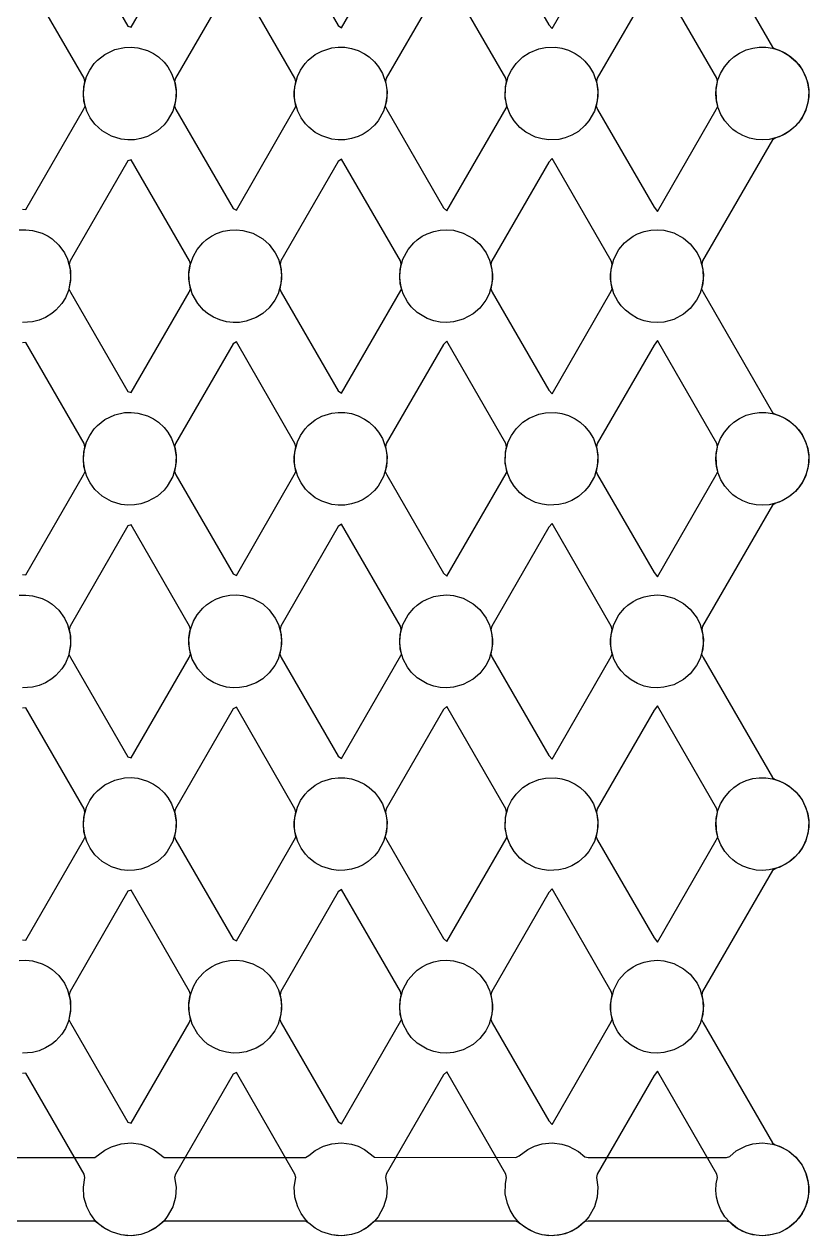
# Model space of a CAD drawing. Header units: millimetres. Extents: x 8 to 170, y 8 to 244.
# Drawn here: x 89 to 170.1, y 8 to 133.2 of the extents above; entities that cross this region are included whole.
import ezdxf

# ---------------------------------------------------------------- set-up
doc = ezdxf.new("R2010")
doc.units = ezdxf.units.MM
doc.layers.add('BOTTOM_CUT', color=5, linetype='CONTINUOUS')
doc.layers.add('TOP_CUT', color=7, linetype='CONTINUOUS')

msp = doc.modelspace()

# ---------------------------------------------------------------- linework, layer by layer
at = {"layer": 'BOTTOM_CUT'}
for points in [[(93.8189, 143.2455), (99.75, 132.9725), (100.09, 132.8686), (106.0811, 143.2455)], [(115.6189, 143.2455), (121.51, 133.0418), (121.85, 132.7993), (127.97, 143.433)], [(137.4189, 143.2455), (143.27, 133.1111), (143.61, 132.73), (149.73, 143.3459)], [(159.2189, 143.2455), (166.39, 130.8248), (166.6159, 130.6655), (167.41, 130.3614), (168.09, 129.967), (168.8537, 129.3055), (169.45, 128.5184), (169.8825, 127.6055), (170.0649, 126.9255), (170.145, 126.2455), (170.0827, 125.2255), (169.79, 124.2025), (169.4471, 123.5255), (169.11, 123.0453), (168.6103, 122.5055), (168.1994, 122.1655), (167.75, 121.8696), (167.07, 121.5451), (166.05, 121.2775), (165.37, 121.2262), (164.69, 121.2718), (164.01, 121.4171), (163.33, 121.6724), (162.65, 122.0585), (162.31, 122.313), (161.97, 122.6199), (161.4821, 123.1855), (161.0644, 123.8655), (160.7844, 124.5455), (160.6173, 125.2255), (160.5515, 125.9055), (160.5827, 126.5855), (160.7129, 127.2655), (160.6276, 127.6055), (154.49, 138.2362)], [(110.63, 137.9244), (104.6724, 127.6055), (104.5871, 127.2655), (104.745, 126.2455), (104.6827, 125.2255), (104.3909, 124.2055), (103.83, 123.2008), (103.49, 122.7858), (102.81, 122.1713), (101.79, 121.5932), (101.11, 121.3686), (100.43, 121.2502), (99.75, 121.2303), (99.07, 121.3076), (98.05, 121.6187), (97.0999, 122.1655), (96.3552, 122.8455), (95.8538, 123.5255), (95.5092, 124.2055), (95.2173, 125.2255), (95.155, 126.2455), (95.3128, 127.2655), (95.2276, 127.6055), (89.21, 138.0283)], [(132.39, 137.8551), (126.4724, 127.6055), (126.3871, 127.2655), (126.545, 126.2455), (126.4827, 125.2255), (126.191, 124.2055), (125.6188, 123.1855), (125.25, 122.7432), (124.6012, 122.1655), (124.0678, 121.8255), (123.55, 121.5768), (122.87, 121.3588), (122.19, 121.2464), (121.51, 121.2321), (120.83, 121.3152), (119.81, 121.6362), (119.13, 122.0053), (118.45, 122.5412), (118.11, 122.8986), (117.6537, 123.5255), (117.3091, 124.2055), (117.0173, 125.2255), (116.955, 126.2455), (117.1128, 127.2655), (117.0276, 127.6055), (110.97, 138.0976)], [(154.15, 137.7859), (148.2724, 127.6055), (148.187, 127.2655), (148.345, 126.2455), (148.2827, 125.2255), (147.9911, 124.2055), (147.4184, 123.1855), (147.01, 122.7014), (146.33, 122.1137), (145.65, 121.7104), (144.97, 121.4411), (144.29, 121.2836), (143.27, 121.2343), (142.59, 121.3232), (141.91, 121.5151), (140.89, 122.0316), (140.2891, 122.5055), (139.6821, 123.1855), (139.2643, 123.8655), (138.9844, 124.5455), (138.7722, 125.5655), (138.7827, 126.5855), (138.9129, 127.2655), (138.8276, 127.6055), (132.73, 138.1669)], [(88.53, 111.9185), (89.21, 111.9441), (89.89, 111.8726), (90.91, 111.5716), (91.5097, 111.2668), (91.93, 110.986), (92.61, 110.3643), (93.1946, 109.5668), (93.5231, 108.8868), (93.7956, 107.8668), (93.8406, 106.8468), (93.6648, 105.8268), (93.8189, 105.4868), (99.75, 95.2138), (100.09, 95.1099), (106.0811, 105.4868), (106.2351, 105.8268), (106.0594, 106.8468), (106.0651, 107.5268), (106.1686, 108.2068), (106.5242, 109.2268), (106.9233, 109.9068), (107.5038, 110.5868), (107.8923, 110.9268), (108.3914, 111.2668), (108.93, 111.5457), (109.61, 111.7836), (110.29, 111.914), (110.97, 111.9453), (111.65, 111.8796), (112.67, 111.5882), (113.69, 111.0155), (114.37, 110.4078), (114.9948, 109.5668), (115.3232, 108.8868), (115.5956, 107.8668), (115.6406, 106.8468), (115.4648, 105.8268), (115.6189, 105.4868), (121.51, 95.2831), (121.85, 95.0406), (127.97, 105.6743), (128.0352, 105.8268), (127.8594, 106.8468), (127.9043, 107.8668), (128.1769, 108.8868), (128.7237, 109.9068), (129.303, 110.5868), (129.67, 110.9094), (130.1915, 111.2668), (130.69, 111.528), (131.37, 111.7727), (132.05, 111.9091), (132.73, 111.9461), (133.41, 111.8862), (134.43, 111.6045), (135.45, 111.0444), (136.13, 110.4505), (136.7952, 109.5668), (137.15, 108.8118), (137.3956, 107.8668), (137.4406, 106.8468), (137.2647, 105.8268), (137.4189, 105.4868), (143.27, 95.3524), (143.61, 94.9713), (149.73, 105.5872), (149.8353, 105.8268), (149.6594, 106.8468), (149.7043, 107.8668), (149.9768, 108.8868), (150.524, 109.9068), (151.09, 110.5743), (151.43, 110.8769), (151.9911, 111.2668), (152.45, 111.5098), (153.13, 111.7615), (153.81, 111.9039), (154.49, 111.9466), (155.17, 111.8924), (156.19, 111.6202), (157.21, 111.0727), (157.89, 110.4925), (158.5951, 109.5668), (158.9235, 108.8868), (159.1957, 107.8668), (159.2406, 106.8468), (159.0647, 105.8268), (159.2189, 105.4868), (166.39, 93.0661), (166.6159, 92.9068), (167.41, 92.6027), (168.09, 92.2083), (168.8537, 91.5468), (169.45, 90.7597), (169.8825, 89.8468), (170.0649, 89.1668), (170.145, 88.4868), (170.0827, 87.4668), (169.79, 86.4438), (169.4471, 85.7668), (169.11, 85.2866), (168.6103, 84.7468), (168.1994, 84.4068), (167.75, 84.1109), (167.07, 83.7864), (166.05, 83.5188), (165.37, 83.4675), (164.69, 83.5131), (164.01, 83.6584), (163.33, 83.9137), (162.65, 84.2998), (162.31, 84.5543), (161.97, 84.8612), (161.4821, 85.4268), (161.0644, 86.1068), (160.7844, 86.7868), (160.6173, 87.4668), (160.5515, 88.1468), (160.5827, 88.8268), (160.7129, 89.5068), (160.6276, 89.8468), (154.49, 100.4775), (154.15, 100.0272), (148.2724, 89.8468), (148.187, 89.5068), (148.345, 88.4868), (148.2827, 87.4668), (147.9911, 86.4468), (147.4184, 85.4268), (147.01, 84.9427), (146.33, 84.355), (145.65, 83.9517), (144.97, 83.6824), (144.29, 83.5249), (143.27, 83.4756), (142.59, 83.5645), (141.91, 83.7564), (140.89, 84.2729), (140.2891, 84.7468), (139.6821, 85.4268), (139.2643, 86.1068), (138.9844, 86.7868), (138.7722, 87.8068), (138.7827, 88.8268), (138.9129, 89.5068), (138.8276, 89.8468), (132.73, 100.4082), (132.39, 100.0964), (126.4724, 89.8468), (126.3871, 89.5068), (126.545, 88.4868), (126.4827, 87.4668), (126.191, 86.4468), (125.6188, 85.4268), (125.25, 84.9845), (124.6012, 84.4068), (124.0678, 84.0668), (123.55, 83.8181), (122.87, 83.6001), (122.19, 83.4876), (121.51, 83.4734), (120.83, 83.5565), (119.81, 83.8775), (119.13, 84.2466), (118.45, 84.7825), (118.11, 85.1399), (117.6537, 85.7668), (117.3091, 86.4468), (117.0173, 87.4668), (116.955, 88.4868), (117.1128, 89.5068), (117.0276, 89.8468), (110.97, 100.3389), (110.63, 100.1657), (104.6724, 89.8468), (104.5871, 89.5068), (104.745, 88.4868), (104.6827, 87.4668), (104.3909, 86.4468), (103.83, 85.4421), (103.49, 85.0271), (102.81, 84.4126), (101.79, 83.8345), (101.11, 83.6099), (100.43, 83.4915), (99.75, 83.4716), (99.07, 83.5489), (98.05, 83.86), (97.0999, 84.4068), (96.3552, 85.0868), (95.8538, 85.7668), (95.5092, 86.4468), (95.2173, 87.4668), (95.155, 88.4868), (95.3128, 89.5068), (95.2276, 89.8468), (89.21, 100.2696), (88.87, 100.235)], [(88.53, 74.1598), (89.21, 74.1854), (89.89, 74.1139), (90.91, 73.8128), (91.5097, 73.5081), (91.93, 73.2273), (92.61, 72.6055), (93.1946, 71.8081), (93.5231, 71.1281), (93.7956, 70.1081), (93.8406, 69.0881), (93.6648, 68.0681), (93.8189, 67.7281), (99.75, 57.4551), (100.09, 57.3512), (106.0811, 67.7281), (106.2351, 68.0681), (106.0594, 69.0881), (106.0651, 69.7681), (106.1686, 70.4481), (106.5242, 71.4681), (106.9233, 72.1481), (107.5038, 72.8281), (107.8923, 73.1681), (108.3914, 73.5081), (108.93, 73.787), (109.61, 74.0249), (110.29, 74.1553), (110.97, 74.1866), (111.65, 74.1209), (112.67, 73.8295), (113.69, 73.2568), (114.37, 72.6491), (114.9948, 71.8081), (115.3232, 71.1281), (115.5956, 70.1081), (115.6406, 69.0881), (115.4648, 68.0681), (115.6189, 67.7281), (121.51, 57.5244), (121.85, 57.2819), (127.97, 67.9156), (128.0352, 68.0681), (127.8594, 69.0881), (127.9043, 70.1081), (128.1769, 71.1281), (128.7237, 72.1481), (129.303, 72.8281), (129.67, 73.1507), (130.1915, 73.5081), (130.69, 73.7693), (131.37, 74.014), (132.05, 74.1504), (132.73, 74.1874), (133.41, 74.1275), (134.43, 73.8458), (135.45, 73.2857), (136.13, 72.6918), (136.7952, 71.8081), (137.15, 71.0531), (137.3956, 70.1081), (137.4406, 69.0881), (137.2647, 68.0681), (137.4189, 67.7281), (143.27, 57.5937), (143.61, 57.2126), (149.73, 67.8285), (149.8353, 68.0681), (149.6594, 69.0881), (149.7043, 70.1081), (149.9768, 71.1281), (150.524, 72.1481), (151.09, 72.8156), (151.43, 73.1182), (151.9911, 73.5081), (152.45, 73.7511), (153.13, 74.0028), (153.81, 74.1452), (154.49, 74.1879), (155.17, 74.1337), (156.19, 73.8615), (157.21, 73.314), (157.89, 72.7338), (158.5951, 71.8081), (158.9235, 71.1281), (159.1957, 70.1081), (159.2406, 69.0881), (159.0647, 68.0681), (159.2189, 67.7281), (166.39, 55.3074), (166.6159, 55.1481), (167.41, 54.844), (168.09, 54.4496), (168.8537, 53.7881), (169.45, 53.001), (169.8825, 52.0881), (170.0649, 51.4081), (170.145, 50.7281), (170.0827, 49.7081), (169.79, 48.6851), (169.4471, 48.0081), (169.11, 47.5279), (168.6103, 46.9881), (168.1994, 46.6481), (167.75, 46.3522), (167.07, 46.0277), (166.05, 45.7601), (165.37, 45.7087), (164.69, 45.7544), (164.01, 45.8997), (163.33, 46.155), (162.65, 46.5411), (162.31, 46.7956), (161.97, 47.1025), (161.4821, 47.6681), (161.0644, 48.3481), (160.7844, 49.0281), (160.6173, 49.7081), (160.5515, 50.3881), (160.5827, 51.0681), (160.7129, 51.7481), (160.6276, 52.0881), (154.49, 62.7188), (154.15, 62.2684), (148.2724, 52.0881), (148.187, 51.7481), (148.345, 50.7281), (148.2827, 49.7081), (147.9911, 48.6881), (147.4184, 47.6681), (147.01, 47.184), (146.33, 46.5963), (145.65, 46.193), (144.97, 45.9237), (144.29, 45.7662), (143.27, 45.7169), (142.59, 45.8058), (141.91, 45.9977), (140.89, 46.5142), (140.2891, 46.9881), (139.6821, 47.6681), (139.2643, 48.3481), (138.9844, 49.0281), (138.7722, 50.0481), (138.7827, 51.0681), (138.9129, 51.7481), (138.8276, 52.0881), (132.73, 62.6495), (132.39, 62.3377), (126.4724, 52.0881), (126.3871, 51.7481), (126.545, 50.7281), (126.4827, 49.7081), (126.191, 48.6881), (125.6188, 47.6681), (125.25, 47.2258), (124.6012, 46.6481), (124.0678, 46.3081), (123.55, 46.0594), (122.87, 45.8414), (122.19, 45.7289), (121.51, 45.7147), (120.83, 45.7978), (119.81, 46.1188), (119.13, 46.4879), (118.45, 47.0238), (118.11, 47.3812), (117.6537, 48.0081), (117.3091, 48.6881), (117.0173, 49.7081), (116.955, 50.7281), (117.1128, 51.7481), (117.0276, 52.0881), (110.97, 62.5802), (110.63, 62.407), (104.6724, 52.0881), (104.5871, 51.7481), (104.745, 50.7281), (104.6827, 49.7081), (104.3909, 48.6881), (103.83, 47.6834), (103.49, 47.2684), (102.81, 46.6539), (101.79, 46.0758), (101.11, 45.8511), (100.43, 45.7328), (99.75, 45.7129), (99.07, 45.7902), (98.05, 46.1013), (97.0999, 46.6481), (96.3552, 47.3281), (95.8538, 48.0081), (95.5092, 48.6881), (95.2173, 49.7081), (95.155, 50.7281), (95.3128, 51.7481), (95.2276, 52.0881), (89.21, 62.5109), (88.87, 62.4763)], [(88.53, 36.4011), (89.21, 36.4267), (89.89, 36.3552), (90.91, 36.0541), (91.5097, 35.7494), (91.93, 35.4686), (92.61, 34.8468), (93.1946, 34.0494), (93.5231, 33.3694), (93.7956, 32.3494), (93.8406, 31.3294), (93.6648, 30.3094), (93.8189, 29.9694), (99.75, 19.6964), (100.09, 19.5925), (106.0811, 29.9694), (106.2351, 30.3094), (106.0594, 31.3294), (106.0651, 32.0094), (106.1686, 32.6894), (106.5242, 33.7094), (106.9233, 34.3894), (107.5038, 35.0694), (107.8923, 35.4094), (108.3914, 35.7494), (108.93, 36.0283), (109.61, 36.2662), (110.29, 36.3966), (110.97, 36.4279), (111.65, 36.3622), (112.67, 36.0708), (113.69, 35.498), (114.37, 34.8904), (114.9948, 34.0494), (115.3232, 33.3694), (115.5956, 32.3494), (115.6406, 31.3294), (115.4648, 30.3094), (115.6189, 29.9694), (121.51, 19.7657), (121.85, 19.5232), (127.97, 30.1569), (128.0352, 30.3094), (127.8594, 31.3294), (127.9043, 32.3494), (128.1769, 33.3694), (128.7237, 34.3894), (129.303, 35.0694), (129.67, 35.392), (130.1915, 35.7494), (130.69, 36.0105), (131.37, 36.2553), (132.05, 36.3917), (132.73, 36.4287), (133.41, 36.3688), (134.43, 36.0871), (135.45, 35.5269), (136.13, 34.9331), (136.7952, 34.0494), (137.15, 33.2944), (137.3956, 32.3494), (137.4406, 31.3294), (137.2647, 30.3094), (137.4189, 29.9694), (143.27, 19.835), (143.61, 19.4539), (149.73, 30.0697), (149.8353, 30.3094), (149.6594, 31.3294), (149.7043, 32.3494), (149.9768, 33.3694), (150.524, 34.3894), (151.09, 35.0569), (151.43, 35.3595), (151.9911, 35.7494), (152.45, 35.9924), (153.13, 36.2441), (153.81, 36.3865), (154.49, 36.4292), (155.17, 36.375), (156.19, 36.1028), (157.21, 35.5553), (157.89, 34.9751), (158.5951, 34.0494), (158.9235, 33.3694), (159.1957, 32.3494), (159.2406, 31.3294), (159.0647, 30.3094), (159.2189, 29.9694), (166.39, 17.5487), (166.6159, 17.3894), (167.41, 17.0853), (168.09, 16.6909), (168.8537, 16.0294), (169.45, 15.2423), (169.8825, 14.3294), (170.0649, 13.6494), (170.145, 12.9694), (170.0827, 11.9494), (169.79, 10.9264), (169.4471, 10.2494), (169.11, 9.7692), (168.6103, 9.2294), (168.1994, 8.8894), (167.75, 8.5935), (167.07, 8.269), (166.05, 8.0014), (165.37, 7.95), (164.69, 7.9956), (164.01, 8.141), (163.33, 8.3963), (162.65, 8.7823), (162.31, 9.0369), (161.97, 9.3437), (161.4821, 9.9094), (161.0644, 10.5894), (160.7844, 11.2694), (160.6173, 11.9494), (160.5515, 12.6294), (160.5827, 13.3094), (160.7129, 13.9894), (160.6276, 14.3294), (154.49, 24.9601), (154.15, 24.5097), (148.2724, 14.3294), (148.187, 13.9894), (148.345, 12.9694), (148.2827, 11.9494), (147.9911, 10.9294), (147.4184, 9.9094), (147.01, 9.4253), (146.33, 8.8376), (145.65, 8.4343), (144.97, 8.165), (144.29, 8.0075), (143.27, 7.9582), (142.59, 8.0471), (141.91, 8.239), (140.89, 8.7555), (140.2891, 9.2294), (139.6821, 9.9094), (139.2643, 10.5894), (138.9844, 11.2694), (138.7722, 12.2894), (138.7827, 13.3094), (138.9129, 13.9894), (138.8276, 14.3294), (132.73, 24.8908), (132.39, 24.579), (126.4724, 14.3294), (126.3871, 13.9894), (126.545, 12.9694), (126.4827, 11.9494), (126.191, 10.9294), (125.6188, 9.9094), (125.25, 9.4671), (124.6012, 8.8894), (124.0678, 8.5494), (123.55, 8.3007), (122.87, 8.0827), (122.19, 7.9702), (121.51, 7.956), (120.83, 8.0391), (119.81, 8.36), (119.13, 8.7292), (118.45, 9.2651), (118.11, 9.6225), (117.6537, 10.2494), (117.3091, 10.9294), (117.0173, 11.9494), (116.955, 12.9694), (117.1128, 13.9894), (117.0276, 14.3294), (110.97, 24.8215), (110.63, 24.6483), (104.6724, 14.3294), (104.5871, 13.9894), (104.745, 12.9694), (104.6827, 11.9494), (104.3909, 10.9294), (103.83, 9.9247), (103.49, 9.5097), (102.81, 8.8952), (101.79, 8.3171), (101.11, 8.0924), (100.43, 7.9741), (99.75, 7.9542), (99.07, 8.0315), (98.05, 8.3425), (97.0999, 8.8894), (96.3552, 9.5694), (95.8538, 10.2494), (95.5092, 10.9294), (95.2173, 11.9494), (95.155, 12.9694), (95.3128, 13.9894), (95.2276, 14.3294), (89.21, 24.7522), (88.87, 24.7176)]]:
    msp.add_lwpolyline(points, dxfattribs=at)
at = {"layer": 'TOP_CUT'}
for points in [[(88.87, 114.0585), (89.21, 114.0239), (95.1811, 124.3661), (95.3351, 124.7061), (95.1594, 125.7261), (95.2044, 126.7461), (95.4769, 127.7661), (95.8056, 128.4461), (96.2863, 129.1261), (96.604, 129.4661), (97.37, 130.0731), (98.39, 130.5653), (99.41, 130.7956), (100.09, 130.8241), (100.77, 130.7555), (101.79, 130.4593), (102.4103, 130.1461), (102.9059, 129.8061), (103.49, 129.2655), (103.8766, 128.7861), (104.2754, 128.1061), (104.6314, 127.0861), (104.7349, 126.4061), (104.7406, 125.7261), (104.5648, 124.7061), (104.7189, 124.3661), (110.63, 114.1278), (110.97, 113.9546), (117.09, 124.5991), (117.1352, 124.7061), (116.9594, 125.7261), (117.0044, 126.7461), (117.2769, 127.7661), (117.6056, 128.4461), (118.0857, 129.1261), (118.4034, 129.4661), (119.13, 130.0471), (119.81, 130.4162), (120.83, 130.737), (121.51, 130.8201), (122.19, 130.8059), (122.87, 130.6935), (123.55, 130.4758), (124.23, 130.1357), (124.7054, 129.8061), (125.25, 129.3086), (125.6762, 128.7861), (126.0753, 128.1061), (126.4313, 127.0861), (126.5349, 126.4061), (126.5406, 125.7261), (126.3647, 124.7061), (126.5189, 124.3661), (132.39, 114.1971), (132.73, 113.8853), (138.85, 124.5095), (138.9353, 124.7061), (138.7594, 125.7261), (138.8043, 126.7461), (139.0768, 127.7661), (139.4055, 128.4461), (139.8856, 129.1261), (140.5931, 129.8061), (141.23, 130.2276), (142.25, 130.6465), (142.93, 130.7859), (143.95, 130.8094), (144.63, 130.7029), (145.31, 130.4918), (145.99, 130.1596), (146.5053, 129.8061), (147.01, 129.351), (147.476, 128.7861), (147.8753, 128.1061), (148.2313, 127.0861), (148.3349, 126.4061), (148.3406, 125.7261), (148.1647, 124.7061), (148.3189, 124.3661), (154.15, 114.2664), (154.49, 113.8161), (160.5811, 124.3661), (160.7353, 124.7061), (160.5929, 125.3861), (160.5651, 126.4061), (160.759, 127.4261), (161.0245, 128.1061), (161.424, 128.7861), (161.97, 129.4335), (162.394, 129.8061), (162.99, 130.2054), (163.67, 130.5224), (164.35, 130.7207), (165.03, 130.8154), (165.71, 130.8126), (166.39, 130.712), (167.07, 130.5073), (167.75, 130.1827), (168.3055, 129.8061), (168.77, 129.3926), (169.11, 129.0071), (169.4949, 128.4461), (169.8234, 127.7661), (170.0314, 127.0861), (170.1349, 126.4061), (170.1406, 125.7261), (170.0488, 125.0461), (169.8536, 124.3661), (169.5404, 123.6861), (169.0804, 123.0061), (168.77, 122.6583), (168.09, 122.086), (167.41, 121.6909), (166.73, 121.429), (166.39, 121.2275), (159.1724, 108.7261), (159.087, 108.3861), (159.245, 107.3661), (159.1827, 106.3461), (158.91, 105.376), (158.5469, 104.6461), (157.89, 103.8014), (157.21, 103.2204), (156.19, 102.6735), (155.17, 102.4011), (154.49, 102.3469), (153.81, 102.3897), (153.13, 102.532), (152.45, 102.7839), (151.77, 103.1656), (151.1893, 103.6261), (150.75, 104.0916), (150.41, 104.5578), (150.009, 105.3261), (149.7173, 106.3461), (149.655, 107.3661), (149.8129, 108.3861), (149.7276, 108.7261), (143.61, 119.3222), (143.27, 118.9411), (137.3724, 108.7261), (137.287, 108.3861), (137.445, 107.3661), (137.3827, 106.3461), (137.091, 105.3261), (136.7466, 104.6461), (136.13, 103.8429), (135.45, 103.2485), (134.43, 102.6894), (133.41, 102.4074), (132.73, 102.3474), (132.05, 102.3845), (131.37, 102.5207), (130.69, 102.7657), (129.67, 103.3851), (129.0562, 103.9661), (128.65, 104.4972), (128.2091, 105.3261), (127.9173, 106.3461), (127.855, 107.3661), (128.0129, 108.3861), (127.9276, 108.7261), (121.85, 119.2529), (121.51, 119.0104), (115.5724, 108.7261), (115.4871, 108.3861), (115.645, 107.3661), (115.5827, 106.3461), (115.2909, 105.3261), (114.9463, 104.6461), (114.37, 103.8851), (113.69, 103.2772), (113.01, 102.8607), (111.99, 102.4843), (111.31, 102.3689), (110.63, 102.3518), (109.95, 102.432), (109.27, 102.6143), (108.59, 102.9124), (108.0003, 103.2861), (107.57, 103.6426), (106.9819, 104.3061), (106.4091, 105.3261), (106.1173, 106.3461), (106.055, 107.3661), (106.2128, 108.3861), (106.1276, 108.7261), (100.09, 119.1836), (99.75, 119.0797), (93.7724, 108.7261), (93.6871, 108.3861), (93.8173, 107.7061), (93.8278, 106.6861), (93.6159, 105.6661), (93.29, 104.9005), (92.9187, 104.3061), (92.3117, 103.6261), (91.9012, 103.2861), (91.25, 102.881), (90.57, 102.5938), (89.89, 102.4209), (88.87, 102.3501)], [(88.87, 76.2998), (89.21, 76.2652), (95.1811, 86.6074), (95.3351, 86.9474), (95.1594, 87.9674), (95.2044, 88.9874), (95.4769, 90.0074), (95.8056, 90.6874), (96.2863, 91.3674), (96.604, 91.7074), (97.37, 92.3144), (98.39, 92.8066), (99.41, 93.0369), (100.09, 93.0654), (100.77, 92.9968), (101.79, 92.7006), (102.4103, 92.3874), (102.9059, 92.0474), (103.49, 91.5068), (103.8766, 91.0274), (104.2754, 90.3474), (104.6314, 89.3274), (104.7349, 88.6474), (104.7406, 87.9674), (104.5648, 86.9474), (104.7189, 86.6074), (110.63, 76.3691), (110.97, 76.1959), (117.09, 86.8404), (117.1352, 86.9474), (116.9594, 87.9674), (117.0044, 88.9874), (117.2769, 90.0074), (117.6056, 90.6874), (118.0857, 91.3674), (118.4034, 91.7074), (119.13, 92.2884), (119.81, 92.6575), (120.83, 92.9783), (121.51, 93.0614), (122.19, 93.0472), (122.87, 92.9348), (123.55, 92.7171), (124.23, 92.377), (124.7054, 92.0474), (125.25, 91.5499), (125.6762, 91.0274), (126.0753, 90.3474), (126.4313, 89.3274), (126.5349, 88.6474), (126.5406, 87.9674), (126.3647, 86.9474), (126.5189, 86.6074), (132.39, 76.4384), (132.73, 76.1266), (138.85, 86.7508), (138.9353, 86.9474), (138.7594, 87.9674), (138.8043, 88.9874), (139.0768, 90.0074), (139.4055, 90.6874), (139.8856, 91.3674), (140.5931, 92.0474), (141.23, 92.4689), (142.25, 92.8878), (142.93, 93.0272), (143.95, 93.0507), (144.63, 92.9442), (145.31, 92.7331), (145.99, 92.4009), (146.5053, 92.0474), (147.01, 91.5923), (147.476, 91.0274), (147.8753, 90.3474), (148.2313, 89.3274), (148.3349, 88.6474), (148.3406, 87.9674), (148.1647, 86.9474), (148.3189, 86.6074), (154.15, 76.5077), (154.49, 76.0573), (160.5811, 86.6074), (160.7353, 86.9474), (160.5929, 87.6274), (160.5651, 88.6474), (160.759, 89.6674), (161.0245, 90.3474), (161.424, 91.0274), (161.97, 91.6748), (162.394, 92.0474), (162.99, 92.4467), (163.67, 92.7637), (164.35, 92.962), (165.03, 93.0567), (165.71, 93.0539), (166.39, 92.9533), (167.07, 92.7486), (167.75, 92.424), (168.3055, 92.0474), (168.77, 91.6339), (169.11, 91.2484), (169.4949, 90.6874), (169.8234, 90.0074), (170.0314, 89.3274), (170.1349, 88.6474), (170.1406, 87.9674), (170.0488, 87.2874), (169.8536, 86.6074), (169.5404, 85.9274), (169.0804, 85.2474), (168.77, 84.8996), (168.09, 84.3273), (167.41, 83.9322), (166.73, 83.6703), (166.39, 83.4687), (159.1724, 70.9674), (159.087, 70.6274), (159.245, 69.6074), (159.1827, 68.5874), (158.91, 67.6173), (158.5469, 66.8874), (157.89, 66.0427), (157.21, 65.4617), (156.19, 64.9148), (155.17, 64.6424), (154.49, 64.5882), (153.81, 64.631), (153.13, 64.7733), (152.45, 65.0251), (151.77, 65.4069), (151.1893, 65.8674), (150.75, 66.3329), (150.41, 66.7991), (150.009, 67.5674), (149.7173, 68.5874), (149.655, 69.6074), (149.8129, 70.6274), (149.7276, 70.9674), (143.61, 81.5635), (143.27, 81.1824), (137.3724, 70.9674), (137.287, 70.6274), (137.445, 69.6074), (137.3827, 68.5874), (137.091, 67.5674), (136.7466, 66.8874), (136.13, 66.0842), (135.45, 65.4898), (134.43, 64.9306), (133.41, 64.6487), (132.73, 64.5887), (132.05, 64.6258), (131.37, 64.762), (130.69, 65.007), (129.67, 65.6264), (129.0562, 66.2074), (128.65, 66.7385), (128.2091, 67.5674), (127.9173, 68.5874), (127.855, 69.6074), (128.0129, 70.6274), (127.9276, 70.9674), (121.85, 81.4942), (121.51, 81.2517), (115.5724, 70.9674), (115.4871, 70.6274), (115.645, 69.6074), (115.5827, 68.5874), (115.2909, 67.5674), (114.9463, 66.8874), (114.37, 66.1264), (113.69, 65.5185), (113.01, 65.102), (111.99, 64.7256), (111.31, 64.6102), (110.63, 64.5931), (109.95, 64.6733), (109.27, 64.8556), (108.59, 65.1537), (108.0003, 65.5274), (107.57, 65.8839), (106.9819, 66.5474), (106.4091, 67.5674), (106.1173, 68.5874), (106.055, 69.6074), (106.2128, 70.6274), (106.1276, 70.9674), (100.09, 81.4249), (99.75, 81.321), (93.7724, 70.9674), (93.6871, 70.6274), (93.8173, 69.9474), (93.8278, 68.9274), (93.6159, 67.9074), (93.29, 67.1418), (92.9187, 66.5474), (92.3117, 65.8674), (91.9012, 65.5274), (91.25, 65.1223), (90.57, 64.8351), (89.89, 64.6622), (88.87, 64.5914)], [(88.87, 38.5411), (89.21, 38.5065), (95.1811, 48.8487), (95.3351, 49.1887), (95.1594, 50.2087), (95.2044, 51.2287), (95.4769, 52.2487), (95.8056, 52.9287), (96.2863, 53.6087), (96.604, 53.9487), (97.37, 54.5557), (98.39, 55.0479), (99.41, 55.2782), (100.09, 55.3067), (100.77, 55.2381), (101.79, 54.9419), (102.4103, 54.6287), (102.9059, 54.2887), (103.49, 53.748), (103.8766, 53.2687), (104.2754, 52.5887), (104.6314, 51.5687), (104.7349, 50.8887), (104.7406, 50.2087), (104.5648, 49.1887), (104.7189, 48.8487), (110.63, 38.6104), (110.97, 38.4372), (117.09, 49.0817), (117.1352, 49.1887), (116.9594, 50.2087), (117.0044, 51.2287), (117.2769, 52.2487), (117.6056, 52.9287), (118.0857, 53.6087), (118.4034, 53.9487), (119.13, 54.5297), (119.81, 54.8988), (120.83, 55.2196), (121.51, 55.3027), (122.19, 55.2885), (122.87, 55.176), (123.55, 54.9584), (124.23, 54.6183), (124.7054, 54.2887), (125.25, 53.7912), (125.6762, 53.2687), (126.0753, 52.5887), (126.4313, 51.5687), (126.5349, 50.8887), (126.5406, 50.2087), (126.3647, 49.1887), (126.5189, 48.8487), (132.39, 38.6797), (132.73, 38.3679), (138.85, 48.9921), (138.9353, 49.1887), (138.7594, 50.2087), (138.8043, 51.2287), (139.0768, 52.2487), (139.4055, 52.9287), (139.8856, 53.6087), (140.5931, 54.2887), (141.23, 54.7102), (142.25, 55.1291), (142.93, 55.2685), (143.95, 55.292), (144.63, 55.1855), (145.31, 54.9744), (145.99, 54.6421), (146.5053, 54.2887), (147.01, 53.8336), (147.476, 53.2687), (147.8753, 52.5887), (148.2313, 51.5687), (148.3349, 50.8887), (148.3406, 50.2087), (148.1647, 49.1887), (148.3189, 48.8487), (154.15, 38.749), (154.49, 38.2986), (160.5811, 48.8487), (160.7353, 49.1887), (160.5929, 49.8687), (160.5651, 50.8887), (160.759, 51.9087), (161.0245, 52.5887), (161.424, 53.2687), (161.97, 53.9161), (162.394, 54.2887), (162.99, 54.688), (163.67, 55.005), (164.35, 55.2033), (165.03, 55.298), (165.71, 55.2952), (166.39, 55.1946), (167.07, 54.9899), (167.75, 54.6653), (168.3055, 54.2887), (168.77, 53.8752), (169.11, 53.4897), (169.4949, 52.9287), (169.8234, 52.2487), (170.0314, 51.5687), (170.1349, 50.8887), (170.1406, 50.2087), (170.0488, 49.5287), (169.8536, 48.8487), (169.5404, 48.1687), (169.0804, 47.4887), (168.77, 47.1409), (168.09, 46.5686), (167.41, 46.1735), (166.73, 45.9116), (166.39, 45.71), (159.1724, 33.2087), (159.087, 32.8687), (159.245, 31.8487), (159.1827, 30.8287), (158.91, 29.8586), (158.5469, 29.1287), (157.89, 28.284), (157.21, 27.703), (156.19, 27.1561), (155.17, 26.8837), (154.49, 26.8295), (153.81, 26.8723), (153.13, 27.0146), (152.45, 27.2664), (151.77, 27.6482), (151.1893, 28.1087), (150.75, 28.5742), (150.41, 29.0404), (150.009, 29.8087), (149.7173, 30.8287), (149.655, 31.8487), (149.8129, 32.8687), (149.7276, 33.2087), (143.61, 43.8048), (143.27, 43.4237), (137.3724, 33.2087), (137.287, 32.8687), (137.445, 31.8487), (137.3827, 30.8287), (137.091, 29.8087), (136.7466, 29.1287), (136.13, 28.3255), (135.45, 27.7311), (134.43, 27.1719), (133.41, 26.89), (132.73, 26.83), (132.05, 26.867), (131.37, 27.0033), (130.69, 27.2483), (129.67, 27.8677), (129.0562, 28.4487), (128.65, 28.9798), (128.2091, 29.8087), (127.9173, 30.8287), (127.855, 31.8487), (128.0129, 32.8687), (127.9276, 33.2087), (121.85, 43.7355), (121.51, 43.493), (115.5724, 33.2087), (115.4871, 32.8687), (115.645, 31.8487), (115.5827, 30.8287), (115.2909, 29.8087), (114.9463, 29.1287), (114.37, 28.3677), (113.69, 27.7598), (113.01, 27.3433), (111.99, 26.9669), (111.31, 26.8515), (110.63, 26.8344), (109.95, 26.9146), (109.27, 27.0969), (108.59, 27.3949), (108.0003, 27.7687), (107.57, 28.1252), (106.9819, 28.7887), (106.4091, 29.8087), (106.1173, 30.8287), (106.055, 31.8487), (106.2128, 32.8687), (106.1276, 33.2087), (100.09, 43.6662), (99.75, 43.5623), (93.7724, 33.2087), (93.6871, 32.8687), (93.8173, 32.1887), (93.8278, 31.1687), (93.6159, 30.1487), (93.29, 29.3831), (92.9187, 28.7887), (92.3117, 28.1087), (91.9012, 27.7687), (91.25, 27.3636), (90.57, 27.0764), (89.89, 26.9035), (88.87, 26.8327)], [(81.73, 16.05), (96.35, 16.05), (97.37, 16.7969), (98.05, 17.1577), (99.07, 17.4686), (100.09, 17.548), (101.11, 17.4075), (101.79, 17.1832), (102.47, 16.8349), (103.49, 16.0523), (118.11, 16.05), (118.45, 16.2348), (119.13, 16.771), (119.9827, 17.21), (120.83, 17.4609), (121.85, 17.549), (122.87, 17.4173), (123.55, 17.1997), (124.23, 16.8596), (125.25, 16.0711), (139.87, 16.05), (140.21, 16.1972), (141.0913, 16.87), (141.7822, 17.21), (142.59, 17.4529), (143.61, 17.5496), (144.63, 17.4268), (145.31, 17.2157), (146.33, 16.6618), (147.01, 16.0937), (147.35, 16.05), (161.63, 16.05), (161.97, 16.1574), (162.65, 16.7175), (163.67, 17.2463), (164.35, 17.4446), (165.37, 17.55), (166.39, 17.4358), (167.1209, 17.21), (168.09, 16.6899), (168.77, 16.1165), (169.45, 15.2432), (169.8234, 14.49), (170.0957, 13.47), (170.1406, 12.45), (169.9647, 11.43), (169.7131, 10.75), (169.3311, 10.07), (168.77, 9.3822), (167.9381, 8.71), (167.07, 8.2691), (166.39, 8.0641), (165.37, 7.95), (164.35, 8.0554), (163.67, 8.2539), (162.7615, 8.71), (161.97, 9.3428), (161.63, 9.45), (147.35, 9.45), (147.01, 9.4158), (146.1381, 8.71), (145.31, 8.2846), (144.63, 8.0732), (143.61, 7.9504), (142.59, 8.047), (141.91, 8.2392), (141.23, 8.5487), (140.55, 9.0037), (140.21, 9.3041), (139.87, 9.45), (125.25, 9.443), (124.3386, 8.71), (123.55, 8.3006), (122.87, 8.0826), (121.85, 7.951), (120.83, 8.039), (119.81, 8.3596), (119.13, 8.7283), (118.45, 9.2661), (118.11, 9.45), (103.49, 9.45), (102.5395, 8.71), (101.79, 8.3169), (101.11, 8.0924), (100.09, 7.952), (99.07, 8.0314), (98.05, 8.3422), (97.37, 8.7024), (96.35, 9.45), (81.73, 9.45)]]:
    msp.add_lwpolyline(points, dxfattribs=at)

doc.saveas('drawing.dxf')
